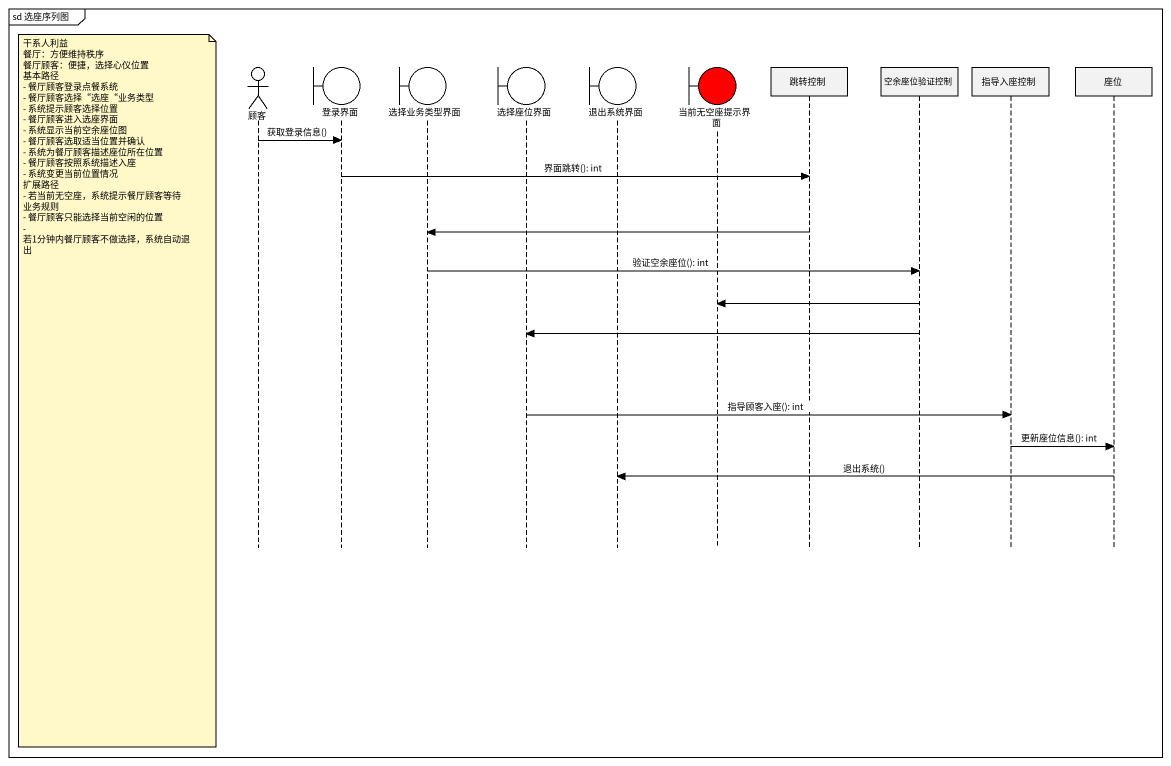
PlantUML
@startuml
mainframe sd 选座序列图
hide footbox
actor 顾客
boundary 登录界面
boundary 选择业务类型界面
boundary 选择座位界面
boundary 退出系统界面
boundary 当前无空座提示界面 #FF0000
participant 跳转控制
participant 空余座位验证控制
participant 指导入座控制
participant 座位

顾客 -> 登录界面 : 获取登录信息()
登录界面 -> 跳转控制 : 界面跳转(): int
跳转控制 -> 选择业务类型界面
选择业务类型界面 -> 空余座位验证控制 : 验证空余座位(): int
空余座位验证控制 -> 当前无空座提示界面
空余座位验证控制 -> 选择座位界面
note left of 顾客
  干系人利益
  餐厅：方便维持秩序
  餐厅顾客：便捷，选择心仪位置
  基本路径
  - 餐厅顾客登录点餐系统
  - 餐厅顾客选择“选座“业务类型
  - 系统提示顾客选择位置
  - 餐厅顾客进入选座界面
  - 系统显示当前空余座位图
  - 餐厅顾客选取适当位置并确认
  - 系统为餐厅顾客描述座位所在位置
  - 餐厅顾客按照系统描述入座
  - 系统变更当前位置情况
  扩展路径
  - 若当前无空座，系统提示餐厅顾客等待
  业务规则
  - 餐厅顾客只能选择当前空闲的位置
  - 若1分钟内餐厅顾客不做选择，系统自动退出
end note
选择座位界面 -> 指导入座控制 : 指导顾客入座(): int
指导入座控制 -> 座位 : 更新座位信息(): int
座位 -> 退出系统界面 : 退出系统()
@enduml
